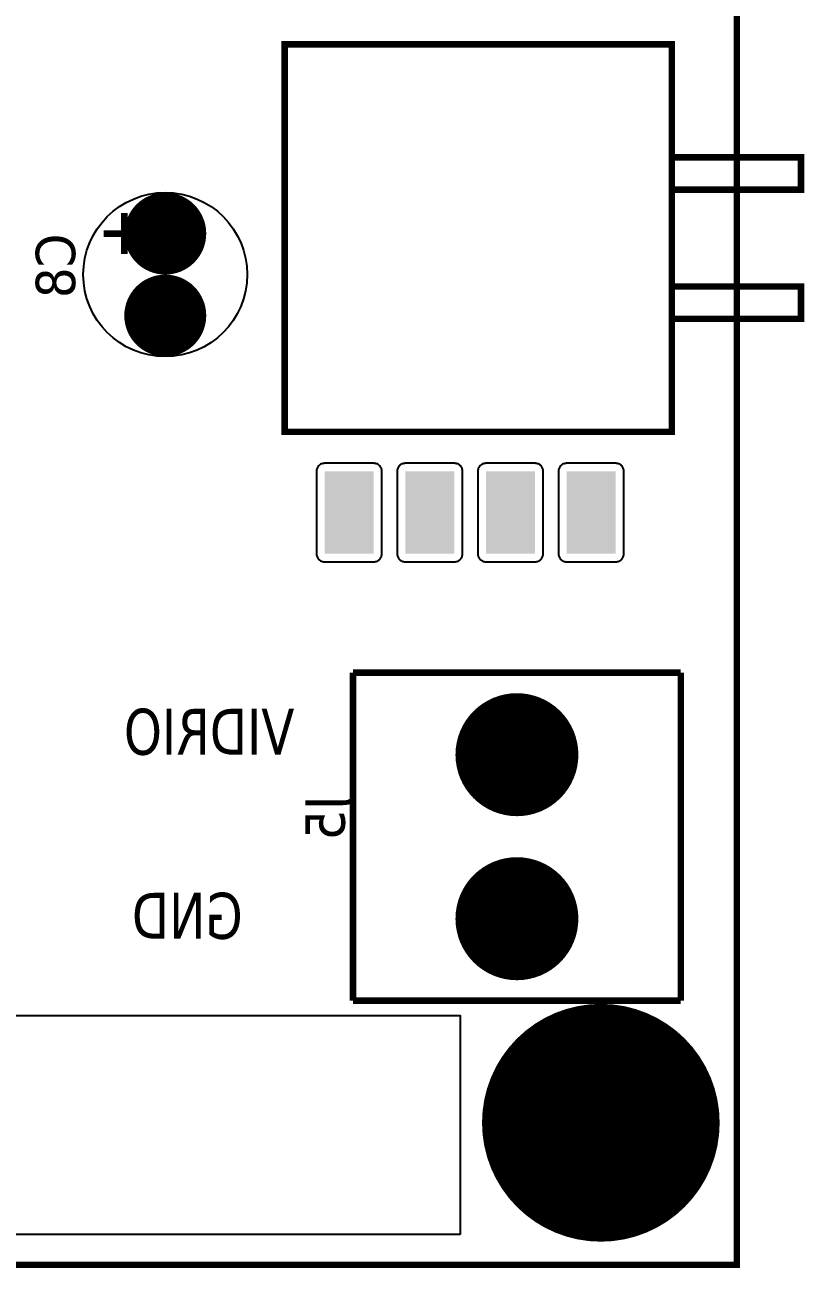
# Model space of a CAD drawing. Header units: millimetres. Extents: x 123.5 to 144.3, y 105.4 to 121.6.
# Drawn here: x 136.729 to 138.208, y 110.007 to 112.366 of the extents above; entities that cross this region are included whole.
import ezdxf

# ---------------------------------------------------------------- set-up
doc = ezdxf.new("R2010")
doc.units = ezdxf.units.MM
doc.styles.get("Standard").update_dxf_attribs({"font": 'tahoma.ttf'})

# ---------------------------------------------------------------- blocks, each defined once
blk = doc.blocks.new('RPAD')
blk.add_trace([(-0.5, -0.5), (-0.5, 0.5), (0.5, -0.5), (0.5, 0.5)])
blk = doc.blocks.new('EPAD')
at = {"const_width": 0.5}
blk.add_lwpolyline([(-0.25, 0, 1), (0.25, 0, 1)], format="xyb", close=True, dxfattribs=at)
blk = doc.blocks.new('Tarjeta CFLH')
at = {"const_width": 0.008}
for points in [[(-7.0905, -1.2844), (-1.456, -1.2844), (-1.456, 2.1675), (-7.0905, 2.1675), (-7.0905, -1.2844)], [(-7.0905, -1.2844), (-1.456, -1.2844), (-1.456, 2.1675), (-7.0905, 2.1675), (-7.0905, -1.2844)], [(-7.0905, -1.2844), (-1.456, -1.2844), (-1.456, 2.1675), (-7.0905, 2.1675), (-7.0905, -1.2844)], [(-2.0078, -0.2687), (-1.5354, -0.2687), (-1.5354, 0.2038), (-2.0078, 0.2038), (-2.0078, -0.2687)], [(-2.0078, -0.2687), (-1.5354, -0.2687), (-1.5354, 0.2038), (-2.0078, 0.2038), (-2.0078, -0.2687)], [(-2.0078, -0.2687), (-1.5354, -0.2687), (-1.5354, 0.2038), (-2.0078, 0.2038), (-2.0078, -0.2687)], [(-1.5354, 0.0266), (-1.3779, 0.0266), (-1.3779, 0.066), (-1.5354, 0.066), (-1.5354, 0.0266)], [(-1.5354, 0.0266), (-1.3779, 0.0266), (-1.3779, 0.066), (-1.5354, 0.066), (-1.5354, 0.0266)], [(-1.5354, 0.0266), (-1.3779, 0.0266), (-1.3779, 0.066), (-1.5354, 0.066), (-1.5354, 0.0266)], [(-2.2035, -0.002), (-2.2035, -0.052)], [(-2.2035, -0.002), (-2.2035, -0.052)], [(-2.2035, -0.002), (-2.2035, -0.052)], [(-2.2285, -0.027), (-2.1785, -0.027)], [(-2.2285, -0.027), (-2.1785, -0.027)], [(-2.2285, -0.027), (-2.1785, -0.027)], [(-1.5354, -0.1309), (-1.3779, -0.1309), (-1.3779, -0.0915), (-1.5354, -0.0915), (-1.5354, -0.1309)], [(-1.5354, -0.1309), (-1.3779, -0.1309), (-1.3779, -0.0915), (-1.5354, -0.0915), (-1.5354, -0.1309)], [(-1.5354, -0.1309), (-1.3779, -0.1309), (-1.3779, -0.0915), (-1.5354, -0.0915), (-1.5354, -0.1309)], [(-1.9244, -0.5624), (-1.5244, -0.5624)], [(-1.9244, -0.5624), (-1.9244, -0.9624)], [(-1.9244, -0.5624), (-1.5244, -0.5624)], [(-1.9244, -0.5624), (-1.9244, -0.9624)], [(-1.9244, -0.5624), (-1.5244, -0.5624)], [(-1.9244, -0.5624), (-1.9244, -0.9624)], [(-1.5244, -0.5624), (-1.5244, -0.9624)], [(-1.5244, -0.5624), (-1.5244, -0.9624)], [(-1.5244, -0.5624), (-1.5244, -0.9624)], [(-1.9244, -0.9624), (-1.5244, -0.9624)], [(-1.9244, -0.9624), (-1.5244, -0.9624)], [(-1.9244, -0.9624), (-1.5244, -0.9624)]]:
    blk.add_lwpolyline(points, dxfattribs=at)
for points in [[(-1.8991, -0.3071), (-1.9591, -0.3071), (-1.9601, -0.3072), (-1.9611, -0.3073), (-1.9621, -0.3076), (-1.963, -0.3079), (-1.9639, -0.3083), (-1.9647, -0.3088), (-1.9655, -0.3094), (-1.9662, -0.31), (-1.9668, -0.3107), (-1.9674, -0.3115), (-1.9679, -0.3123), (-1.9683, -0.3132), (-1.9686, -0.3141), (-1.9689, -0.3151), (-1.969, -0.3161), (-1.9691, -0.3171), (-1.9691, -0.4171), (-1.969, -0.4182), (-1.9689, -0.4192), (-1.9686, -0.4201), (-1.9683, -0.421), (-1.9679, -0.4219), (-1.9674, -0.4227), (-1.9668, -0.4235), (-1.9662, -0.4242), (-1.9655, -0.4249), (-1.9647, -0.4254), (-1.9639, -0.4259), (-1.963, -0.4263), (-1.9621, -0.4267), (-1.9611, -0.4269), (-1.9601, -0.4271), (-1.9591, -0.4271), (-1.8991, -0.4271), (-1.898, -0.4271), (-1.897, -0.4269), (-1.8961, -0.4267), (-1.8951, -0.4263), (-1.8943, -0.4259), (-1.8934, -0.4254), (-1.8927, -0.4249), (-1.892, -0.4242), (-1.8913, -0.4235), (-1.8908, -0.4227), (-1.8903, -0.4219), (-1.8898, -0.421), (-1.8895, -0.4201), (-1.8893, -0.4192), (-1.8891, -0.4182), (-1.8891, -0.4171), (-1.8891, -0.3171), (-1.8891, -0.3161), (-1.8893, -0.3151), (-1.8895, -0.3141), (-1.8898, -0.3132), (-1.8903, -0.3123), (-1.8908, -0.3115), (-1.8913, -0.3107), (-1.892, -0.31), (-1.8927, -0.3094), (-1.8934, -0.3088), (-1.8943, -0.3083), (-1.8951, -0.3079), (-1.8961, -0.3076), (-1.897, -0.3073), (-1.898, -0.3072), (-1.8991, -0.3071)], [(-1.8007, -0.3071), (-1.8607, -0.3071), (-1.8617, -0.3072), (-1.8627, -0.3073), (-1.8637, -0.3076), (-1.8646, -0.3079), (-1.8655, -0.3083), (-1.8663, -0.3088), (-1.8671, -0.3094), (-1.8678, -0.31), (-1.8684, -0.3107), (-1.869, -0.3115), (-1.8695, -0.3123), (-1.8699, -0.3132), (-1.8702, -0.3141), (-1.8705, -0.3151), (-1.8706, -0.3161), (-1.8707, -0.3171), (-1.8707, -0.4171), (-1.8706, -0.4182), (-1.8705, -0.4192), (-1.8702, -0.4201), (-1.8699, -0.421), (-1.8695, -0.4219), (-1.869, -0.4227), (-1.8684, -0.4235), (-1.8678, -0.4242), (-1.8671, -0.4249), (-1.8663, -0.4254), (-1.8655, -0.4259), (-1.8646, -0.4263), (-1.8637, -0.4267), (-1.8627, -0.4269), (-1.8617, -0.4271), (-1.8607, -0.4271), (-1.8007, -0.4271), (-1.7996, -0.4271), (-1.7986, -0.4269), (-1.7976, -0.4267), (-1.7967, -0.4263), (-1.7958, -0.4259), (-1.795, -0.4254), (-1.7942, -0.4249), (-1.7935, -0.4242), (-1.7929, -0.4235), (-1.7923, -0.4227), (-1.7918, -0.4219), (-1.7914, -0.421), (-1.7911, -0.4201), (-1.7908, -0.4192), (-1.7907, -0.4182), (-1.7907, -0.4171), (-1.7907, -0.3171), (-1.7907, -0.3161), (-1.7908, -0.3151), (-1.7911, -0.3141), (-1.7914, -0.3132), (-1.7918, -0.3123), (-1.7923, -0.3115), (-1.7929, -0.3107), (-1.7935, -0.31), (-1.7942, -0.3094), (-1.795, -0.3088), (-1.7958, -0.3083), (-1.7967, -0.3079), (-1.7976, -0.3076), (-1.7986, -0.3073), (-1.7996, -0.3072), (-1.8007, -0.3071)], [(-1.7022, -0.3071), (-1.7622, -0.3071), (-1.7633, -0.3072), (-1.7643, -0.3073), (-1.7652, -0.3076), (-1.7662, -0.3079), (-1.767, -0.3083), (-1.7679, -0.3088), (-1.7686, -0.3094), (-1.7693, -0.31), (-1.77, -0.3107), (-1.7705, -0.3115), (-1.771, -0.3123), (-1.7715, -0.3132), (-1.7718, -0.3141), (-1.772, -0.3151), (-1.7722, -0.3161), (-1.7722, -0.3171), (-1.7722, -0.4171), (-1.7722, -0.4182), (-1.772, -0.4192), (-1.7718, -0.4201), (-1.7715, -0.421), (-1.771, -0.4219), (-1.7705, -0.4227), (-1.77, -0.4235), (-1.7693, -0.4242), (-1.7686, -0.4249), (-1.7679, -0.4254), (-1.767, -0.4259), (-1.7662, -0.4263), (-1.7652, -0.4267), (-1.7643, -0.4269), (-1.7633, -0.4271), (-1.7622, -0.4271), (-1.7022, -0.4271), (-1.7012, -0.4271), (-1.7002, -0.4269), (-1.6992, -0.4267), (-1.6983, -0.4263), (-1.6974, -0.4259), (-1.6966, -0.4254), (-1.6958, -0.4249), (-1.6951, -0.4242), (-1.6945, -0.4235), (-1.6939, -0.4227), (-1.6934, -0.4219), (-1.693, -0.421), (-1.6927, -0.4201), (-1.6924, -0.4192), (-1.6923, -0.4182), (-1.6922, -0.4171), (-1.6922, -0.3171), (-1.6923, -0.3161), (-1.6924, -0.3151), (-1.6927, -0.3141), (-1.693, -0.3132), (-1.6934, -0.3123), (-1.6939, -0.3115), (-1.6945, -0.3107), (-1.6951, -0.31), (-1.6958, -0.3094), (-1.6966, -0.3088), (-1.6974, -0.3083), (-1.6983, -0.3079), (-1.6992, -0.3076), (-1.7002, -0.3073), (-1.7012, -0.3072), (-1.7022, -0.3071)], [(-1.6038, -0.3071), (-1.6638, -0.3071), (-1.6648, -0.3072), (-1.6658, -0.3073), (-1.6668, -0.3076), (-1.6677, -0.3079), (-1.6686, -0.3083), (-1.6694, -0.3088), (-1.6702, -0.3094), (-1.6709, -0.31), (-1.6715, -0.3107), (-1.6721, -0.3115), (-1.6726, -0.3123), (-1.673, -0.3132), (-1.6734, -0.3141), (-1.6736, -0.3151), (-1.6737, -0.3161), (-1.6738, -0.3171), (-1.6738, -0.4171), (-1.6737, -0.4182), (-1.6736, -0.4192), (-1.6734, -0.4201), (-1.673, -0.421), (-1.6726, -0.4219), (-1.6721, -0.4227), (-1.6715, -0.4235), (-1.6709, -0.4242), (-1.6702, -0.4249), (-1.6694, -0.4254), (-1.6686, -0.4259), (-1.6677, -0.4263), (-1.6668, -0.4267), (-1.6658, -0.4269), (-1.6648, -0.4271), (-1.6638, -0.4271), (-1.6038, -0.4271), (-1.6028, -0.4271), (-1.6018, -0.4269), (-1.6008, -0.4267), (-1.5999, -0.4263), (-1.599, -0.4259), (-1.5982, -0.4254), (-1.5974, -0.4249), (-1.5967, -0.4242), (-1.5961, -0.4235), (-1.5955, -0.4227), (-1.595, -0.4219), (-1.5946, -0.421), (-1.5942, -0.4201), (-1.594, -0.4192), (-1.5939, -0.4182), (-1.5938, -0.4171), (-1.5938, -0.3171), (-1.5939, -0.3161), (-1.594, -0.3151), (-1.5942, -0.3141), (-1.5946, -0.3132), (-1.595, -0.3123), (-1.5955, -0.3115), (-1.5961, -0.3107), (-1.5967, -0.31), (-1.5974, -0.3094), (-1.5982, -0.3088), (-1.599, -0.3083), (-1.5999, -0.3079), (-1.6008, -0.3076), (-1.6018, -0.3073), (-1.6028, -0.3072), (-1.6038, -0.3071)]]:
    blk.add_lwpolyline(points, close=True)
blk.add_lwpolyline([(-1.7935, -1.2475), (-2.909, -1.2475), (-2.909, -0.9805), (-1.7935, -0.9805), (-1.7935, -1.2475)])
for centre, radius in [((-2.1535, -0.077), 0.1), ((-2.1535, -0.077), 0.1), ((-2.1535, -0.077), 0.1), ((-2.1535, -0.027), 0.025), ((-2.1535, -0.127), 0.025), ((-1.7244, -0.6624), 0.03), ((-1.7244, -0.8624), 0.03), ((-1.622, -1.1112), 0.03)]:
    blk.add_circle(centre, radius)
for name, p, xscale, yscale in [('EPAD', (-2.1535, -0.027), 0.1, 0.1), ('EPAD', (-2.1535, -0.027), 0.08, 0.08), ('EPAD', (-2.1535, -0.127), 0.1, 0.1), ('EPAD', (-2.1535, -0.127), 0.08, 0.08), ('RPAD', (-1.9291, -0.3671), 0.06, 0.1), ('RPAD', (-1.8307, -0.3671), 0.06, 0.1), ('RPAD', (-1.7322, -0.3671), 0.06, 0.1), ('RPAD', (-1.6338, -0.3671), 0.06, 0.1), ('EPAD', (-1.7244, -0.6624), 0.15, 0.15), ('EPAD', (-1.7244, -0.6624), 0.12, 0.12), ('EPAD', (-1.7244, -0.8624), 0.15, 0.15), ('EPAD', (-1.7244, -0.8624), 0.12, 0.12), ('EPAD', (-1.622, -1.1112), 0.29, 0.29), ('EPAD', (-1.622, -1.1112), 0.25, 0.25)]:
    blk.add_blockref(name, p, dxfattribs=dict(xscale=xscale, yscale=yscale))
at = {"text_generation_flag": 2, "width": 1.041667}
for s, p in [('C8', (-2.2635, -0.027)), ('C8', (-2.2635, -0.027)), ('C8', (-2.2635, -0.027)), ('J5', (-1.9344, -0.7124)), ('J5', (-1.9344, -0.7124)), ('J5', (-1.9344, -0.7124))]:
    blk.add_text(s, height=0.048, rotation=90, dxfattribs=at).set_placement(p)
at = {"text_generation_flag": 2, "width": 0.892857}
for s, p in [('VIDRIO', (-1.996, -0.6624)), ('VIDRIO', (-1.996, -0.6624)), ('VIDRIO', (-1.996, -0.6624)), ('GND', (-2.059, -0.8868)), ('GND', (-2.059, -0.8868)), ('GND', (-2.059, -0.8868))]:
    blk.add_text(s, height=0.056, dxfattribs=at).set_placement(p)
blk = doc.blocks.new('CFLH')
at = {"linetype": 'Continuous'}
blk.add_blockref('Tarjeta CFLH', (7.1808, -2.2601), dxfattribs=at)

msp = doc.modelspace()

# ---------------------------------------------------------------- block references
at = {"linetype": 'Continuous', "xscale": 1.555982136900081, "yscale": 1.555982136900081, "zscale": 1.555982136900081}
msp.add_blockref('CFLH', (129.173, 115.5286), dxfattribs=at)

doc.saveas('drawing.dxf')
